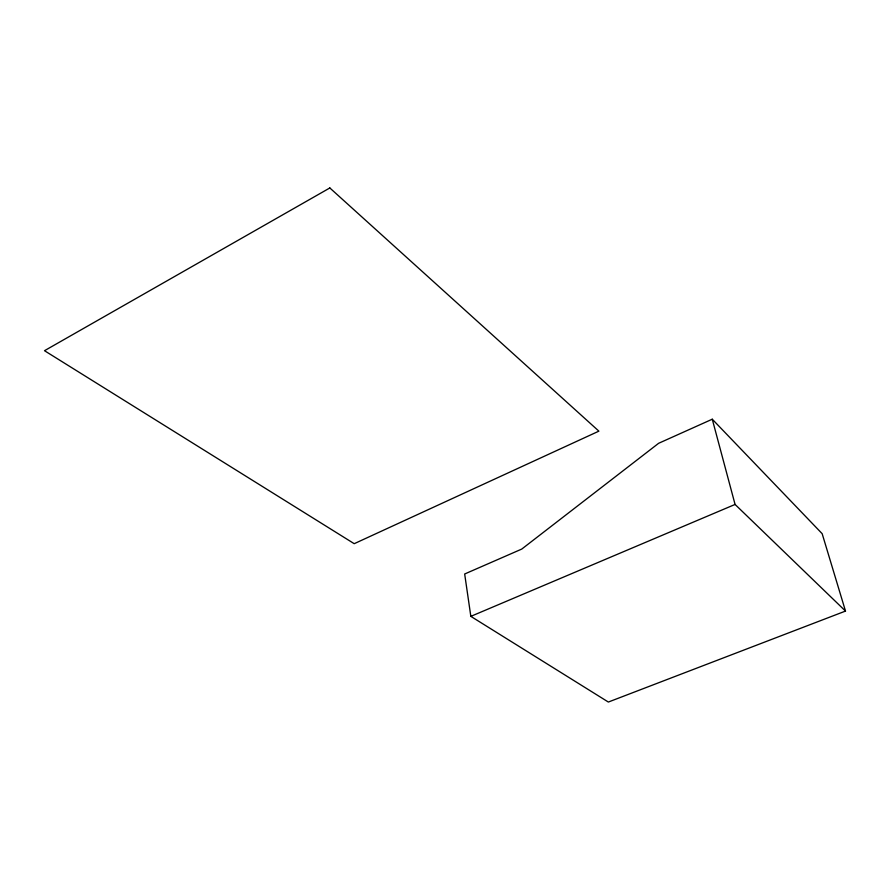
<?xml version="1.0" encoding="UTF-8"?>
<svg xmlns="http://www.w3.org/2000/svg" width="890" height="890" viewBox="0 0 890 890"><rect width="100%" height="100%" fill="white"/><g stroke="black" fill="none" stroke-linecap="round" stroke-linejoin="round"><path stroke-width="1.33" d="M712.267 419.212L658.622 443.298L521.774 549.063L464.669 573.994L470.832 616.358L608.348 702.043L845.5 611.074L822.16 533.689L712.267 419.212L735.073 504.441L845.5 611.074M470.832 616.358L735.073 504.441M329.834 187.957L44.5 350.704L354.22 543.69L598.881 431.149L329.834 187.957"/></g></svg>
